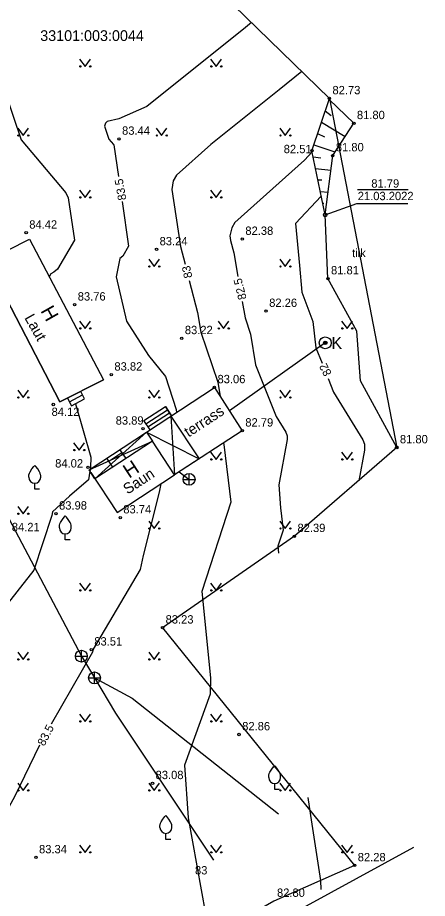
# Model space of a CAD drawing. Extents: x 640471 to 640762, y 6459777 to 6460050.
# Drawn here: x 640554.8 to 640589.2, y 6459839.1 to 6459913 of the extents above; entities that cross this region are included whole.
import ezdxf

# ---------------------------------------------------------------- set-up
doc = ezdxf.new("R2010")
doc.units = 0
for name, color, linetype in [('HALJASTUS', 7, 'Continuous'), ('HOONE', 7, 'Continuous'), ('HOONEDET', 7, 'Continuous'), ('HORISONTAAL-EH2000', 7, 'Continuous'), ('KKAEV', 7, 'Continuous'), ('KORGUS-EH2000', 7, 'Continuous'), ('KTRASS', 7, 'Continuous'), ('MOOTPIIR', 7, 'Continuous'), ('PIIR', 7, 'Continuous'), ('PUU', 7, 'Continuous'), ('RAJATIS', 7, 'Continuous'), ('VEEKOGU', 7, 'Continuous'), ('VKAEV', 7, 'Continuous'), ('VTRASS', 7, 'Continuous')]:
    doc.layers.add(name, color=color, linetype=linetype)

msp = doc.modelspace()

# ---------------------------------------------------------------- linework, layer by layer
at = {"layer": 'HALJASTUS'}
for p, q in [((640559.997, 6459909.546), (640560.46, 6459908.94)), ((640560.46, 6459908.94), (640560.906, 6459909.546)), ((640570.997, 6459909.546), (640571.46, 6459908.94)), ((640571.46, 6459908.94), (640571.906, 6459909.546)), ((640554.8, 6459903.745), (640555.263, 6459903.138)), ((640555.263, 6459903.138), (640555.709, 6459903.745)), ((640566.42, 6459903.745), (640566.883, 6459903.138)), ((640566.883, 6459903.138), (640567.329, 6459903.745)), ((640576.8, 6459903.745), (640577.263, 6459903.138)), ((640577.263, 6459903.138), (640577.709, 6459903.745)), ((640559.997, 6459898.546), (640560.46, 6459897.94)), ((640560.46, 6459897.94), (640560.906, 6459898.546)), ((640570.997, 6459898.546), (640571.46, 6459897.94)), ((640571.46, 6459897.94), (640571.906, 6459898.546)), ((640565.8, 6459892.745), (640566.263, 6459892.138)), ((640566.263, 6459892.138), (640566.709, 6459892.745)), ((640576.8, 6459892.745), (640577.263, 6459892.138)), ((640577.263, 6459892.138), (640577.709, 6459892.745)), ((640559.997, 6459887.546), (640560.46, 6459886.94)), ((640560.46, 6459886.94), (640560.906, 6459887.546)), ((640571.624, 6459887.546), (640572.088, 6459886.94)), ((640572.088, 6459886.94), (640572.533, 6459887.546)), ((640581.997, 6459887.546), (640582.46, 6459886.94)), ((640582.46, 6459886.94), (640582.906, 6459887.546)), ((640554.8, 6459881.745), (640555.263, 6459881.138)), ((640555.263, 6459881.138), (640555.709, 6459881.745)), ((640565.8, 6459881.745), (640566.263, 6459881.138)), ((640566.263, 6459881.138), (640566.709, 6459881.745)), ((640576.8, 6459881.745), (640577.263, 6459881.138)), ((640577.263, 6459881.138), (640577.709, 6459881.745)), ((640559.494, 6459877.327), (640559.958, 6459876.721)), ((640559.958, 6459876.721), (640560.403, 6459877.327)), ((640570.997, 6459876.546), (640571.46, 6459875.94)), ((640571.46, 6459875.94), (640571.906, 6459876.546)), ((640581.997, 6459876.546), (640582.46, 6459875.94)), ((640582.46, 6459875.94), (640582.906, 6459876.546)), ((640554.8, 6459871.985), (640555.263, 6459871.378)), ((640555.263, 6459871.378), (640555.709, 6459871.985)), ((640565.8, 6459870.745), (640566.263, 6459870.138)), ((640566.263, 6459870.138), (640566.709, 6459870.745)), ((640576.8, 6459870.745), (640577.263, 6459870.138)), ((640577.263, 6459870.138), (640577.709, 6459870.745)), ((640559.997, 6459865.546), (640560.46, 6459864.94)), ((640560.46, 6459864.94), (640560.906, 6459865.546)), ((640570.997, 6459865.546), (640571.46, 6459864.94)), ((640571.46, 6459864.94), (640571.906, 6459865.546)), ((640554.8, 6459859.745), (640555.263, 6459859.138)), ((640555.263, 6459859.138), (640555.709, 6459859.745)), ((640565.8, 6459859.745), (640566.263, 6459859.138)), ((640566.263, 6459859.138), (640566.709, 6459859.745)), ((640559.997, 6459854.546), (640560.46, 6459853.94)), ((640560.46, 6459853.94), (640560.906, 6459854.546)), ((640570.997, 6459854.546), (640571.46, 6459853.94)), ((640571.46, 6459853.94), (640571.906, 6459854.546)), ((640554.8, 6459848.745), (640555.263, 6459848.138)), ((640555.263, 6459848.138), (640555.709, 6459848.745)), ((640565.8, 6459848.745), (640566.263, 6459848.138)), ((640566.263, 6459848.138), (640566.709, 6459848.745)), ((640576.8, 6459848.745), (640577.263, 6459848.138)), ((640577.263, 6459848.138), (640577.709, 6459848.745)), ((640559.997, 6459843.546), (640560.46, 6459842.94)), ((640560.46, 6459842.94), (640560.906, 6459843.546)), ((640570.997, 6459843.546), (640571.46, 6459842.94)), ((640571.46, 6459842.94), (640571.906, 6459843.546)), ((640581.997, 6459843.546), (640582.46, 6459842.94)), ((640582.46, 6459842.94), (640582.906, 6459843.546))]:
    msp.add_line(p, q, dxfattribs=at)
msp.add_lwpolyline([(640522.076, 6459869.833), (640552.864, 6459824.145), (640588.053, 6459843.367)], dxfattribs=at)
for centre in [(640560.059, 6459908.94), (640560.888, 6459908.94), (640571.059, 6459908.94), (640571.888, 6459908.94), (640554.862, 6459903.138), (640555.691, 6459903.138), (640566.482, 6459903.138), (640567.311, 6459903.138), (640576.862, 6459903.138), (640577.691, 6459903.138), (640560.059, 6459897.94), (640560.888, 6459897.94), (640571.059, 6459897.94), (640571.888, 6459897.94), (640565.862, 6459892.138), (640566.691, 6459892.138), (640576.862, 6459892.138), (640577.691, 6459892.138), (640560.059, 6459886.94), (640560.888, 6459886.94), (640571.687, 6459886.94), (640572.515, 6459886.94), (640582.059, 6459886.94), (640582.888, 6459886.94), (640554.862, 6459881.138), (640555.691, 6459881.138), (640565.862, 6459881.138), (640566.691, 6459881.138), (640576.862, 6459881.138), (640577.691, 6459881.138), (640559.557, 6459876.721), (640560.386, 6459876.721), (640571.059, 6459875.94), (640571.888, 6459875.94), (640582.059, 6459875.94), (640582.888, 6459875.94), (640554.862, 6459871.378), (640555.691, 6459871.378), (640565.862, 6459870.138), (640566.691, 6459870.138), (640576.862, 6459870.138), (640577.691, 6459870.138), (640560.059, 6459864.94), (640560.888, 6459864.94), (640571.059, 6459864.94), (640571.888, 6459864.94), (640554.862, 6459859.138), (640555.691, 6459859.138), (640565.862, 6459859.138), (640566.691, 6459859.138), (640560.059, 6459853.94), (640560.888, 6459853.94), (640571.059, 6459853.94), (640571.888, 6459853.94), (640554.862, 6459848.138), (640555.691, 6459848.138), (640565.862, 6459848.138), (640566.691, 6459848.138), (640576.862, 6459848.138), (640577.691, 6459848.138), (640560.059, 6459842.94), (640560.888, 6459842.94), (640571.059, 6459842.94), (640571.888, 6459842.94), (640582.059, 6459842.94), (640582.888, 6459842.94)]:
    msp.add_circle(centre, 0.055, dxfattribs=at)
at = {"layer": 'HOONE'}
msp.add_line((640567.716, 6459879.611), (640567.201, 6459880.392), dxfattribs=at)
msp.add_lwpolyline([(640552.194, 6459892.628), (640555.78, 6459894.435), (640562.001, 6459882.613), (640558.343, 6459880.773)], close=True, dxfattribs=at)
for points in [[(640565.616, 6459878.225), (640571.316, 6459881.986), (640573.651, 6459878.349), (640567.973, 6459874.633)], [(640558.98, 6459881.094), (640559.317, 6459880.424), (640560.414, 6459881.015), (640560.093, 6459881.653)], [(640565.909, 6459878.418), (640565.393, 6459879.199), (640567.201, 6459880.392), (640567.716, 6459879.611)], [(640567.671, 6459879.581), (640570.028, 6459875.978), (640567.973, 6459874.633)], [(640561.283, 6459874.305), (640560.79, 6459875.056), (640565.616, 6459878.225), (640566.11, 6459877.472)], [(640560.932, 6459874.836), (640563.146, 6459871.481), (640567.973, 6459874.633), (640566.11, 6459877.472), (640561.283, 6459874.305)]]:
    msp.add_lwpolyline(points, dxfattribs=at)
at = {"layer": 'HOONEDET'}
for p, q in [((640559.139, 6459880.778), (640560.237, 6459881.367)), ((640565.567, 6459878.936), (640567.386, 6459880.111)), ((640565.733, 6459878.684), (640567.553, 6459879.859)), ((640567.671, 6459879.581), (640567.973, 6459874.633)), ((640561.283, 6459874.305), (640565.616, 6459878.225)), ((640565.616, 6459878.225), (640570.028, 6459875.978)), ((640560.79, 6459875.056), (640566.11, 6459877.472))]:
    msp.add_line(p, q, dxfattribs=at)
for points in [[(640563.379, 6459876.756), (640563.873, 6459876.004)], [(640562.783, 6459875.289), (640562.289, 6459876.041)], [(640562.454, 6459875.79), (640563.544, 6459876.506)]]:
    msp.add_lwpolyline(points, dxfattribs=at)
at = {"layer": 'HORISONTAAL-EH2000'}
for points in [[(640558.37, 6459918.076), (640552.367, 6459916.684), (640552.174, 6459916.686), (640552.024, 6459916.733), (640551.074, 6459917.327), (640550.917, 6459917.316), (640550.832, 6459917.209), (640551.397, 6459913.906), (640551.727, 6459912.618), (640555.091, 6459902.789), (640558.837, 6459898.336), (640559.05, 6459897.906), (640559.567, 6459894.349), (640558.135, 6459891.91), (640557.831, 6459891.657), (640557.571, 6459891.513), (640557.443, 6459891.275)], [(640574.423, 6459912.619), (640573.924, 6459912.214), (640565.634, 6459905.577), (640563.286, 6459904.549), (640562.317, 6459904.325), (640562.169, 6459904.189), (640562.088, 6459903.937), (640562.462, 6459902.846), (640562.845, 6459902.391), (640562.867, 6459902.347), (640563.251, 6459899.707)], [(640578.651, 6459908.506), (640576.752, 6459906.964), (640571.026, 6459902.38), (640568.14, 6459899.797), (640567.843, 6459899.339), (640567.743, 6459898.593), (640568.477, 6459893.816), (640568.86, 6459892.325)], [(640579.522, 6459901.757), (640578.876, 6459901.068), (640573.019, 6459895.829), (640572.77, 6459895.374), (640572.611, 6459894.727), (640572.672, 6459894.326), (640572.942, 6459893.278), (640573.286, 6459891.29)], [(640563.559, 6459897.587), (640564.105, 6459893.836), (640563.616, 6459893.003), (640563.378, 6459892.806), (640563.057, 6459891.276), (640563.937, 6459887.562), (640565.784, 6459884.665), (640567.204, 6459882.905), (640568.112, 6459880.127), (640568.123, 6459879.879)], [(640580.289, 6459898.047), (640578.134, 6459895.751), (640578.469, 6459892.224), (640578.666, 6459889.979), (640579.575, 6459887.522), (640579.842, 6459885.303), (640580.355, 6459884.022)], [(640569.208, 6459890.972), (640569.899, 6459888.285), (640570.186, 6459886.629), (640571.616, 6459882.43), (640571.808, 6459881.219)], [(640573.647, 6459889.205), (640573.886, 6459887.823), (640574.349, 6459886.465), (640574.756, 6459883.89), (640576.493, 6459879.549), (640577.316, 6459878.214), (640577.425, 6459877.932), (640577.431, 6459877.616), (640576.719, 6459873.811), (640576.854, 6459871.868), (640577.082, 6459869.993), (640576.648, 6459868.661), (640576.708, 6459868.07)], [(640580.874, 6459882.724), (640581.327, 6459881.591), (640583.791, 6459877.592), (640583.918, 6459877.223), (640583.923, 6459876.709), (640583.443, 6459874.147)], [(640559.661, 6459880.598), (640560.95, 6459876.118), (640560.92, 6459875.245), (640560.879, 6459875.011), (640560.869, 6459874.953), (640560.732, 6459874.237), (640559.143, 6459872.851), (640557.723, 6459871.547), (640557.66, 6459871.215), (640556.151, 6459866.641), (640553.28, 6459863.008), (640551.088, 6459861.752)], [(640572.091, 6459877.328), (640572.101, 6459877.187), (640572.692, 6459872.334), (640570.249, 6459864.832), (640570.979, 6459857.609), (640570.954, 6459856.232), (640568.8, 6459850.25), (640569.118, 6459845.829), (640570.936, 6459835.755)], [(640566.814, 6459873.876), (640566.691, 6459873.181), (640565.347, 6459867.865), (640565.077, 6459866.704), (640561.145, 6459860.012), (640561.068, 6459859.747), (640557.622, 6459853.705)], [(640556.637, 6459851.928), (640554.52, 6459847.588), (640553.025, 6459844.901), (640549.967, 6459838.708), (640549.86, 6459838.377), (640549.843, 6459838.073), (640550.904, 6459829.721), (640550.679, 6459826.523)], [(640579.161, 6459847.559), (640579.377, 6459846.047), (640580.213, 6459840.571), (640580.256, 6459839.832)]]:
    msp.add_lwpolyline(points, dxfattribs=at)
at = {"layer": 'KKAEV'}
for p, q in [((640569.188, 6459873.764), (640569.188, 6459874.764)), ((640568.688, 6459874.264), (640569.688, 6459874.264)), ((640560.143, 6459858.915), (640560.143, 6459859.915)), ((640559.643, 6459859.415), (640560.643, 6459859.415)), ((640560.749, 6459857.59), (640561.749, 6459857.59)), ((640561.249, 6459857.09), (640561.249, 6459858.09))]:
    msp.add_line(p, q, dxfattribs=at)
for centre in [(640569.188, 6459874.264), (640560.143, 6459859.415), (640561.249, 6459857.59)]:
    msp.add_circle(centre, 0.5, dxfattribs=at)
at = {"layer": 'KORGUS-EH2000'}
for centre in [(640580.968, 6459906.252), (640583.022, 6459904.166), (640563.302, 6459902.853), (640579.501, 6459901.861), (640581.251, 6459901.459), (640555.511, 6459894.971), (640573.654, 6459894.446), (640566.455, 6459893.57), (640580.846, 6459891.127), (640559.581, 6459888.929), (640575.655, 6459888.394), (640568.573, 6459886.108), (640562.66, 6459883.048), (640571.316, 6459881.986), (640557.786, 6459880.549), (640565.327, 6459878.51), (640573.651, 6459878.349), (640586.631, 6459876.939), (640560.706, 6459875.282), (640558.013, 6459871.377), (640563.406, 6459871.054), (640578.031, 6459869.488), (640566.959, 6459861.804), (640560.971, 6459859.958), (640573.389, 6459852.836), (640566.118, 6459848.739), (640556.331, 6459842.509), (640583.09, 6459841.838)]:
    msp.add_circle(centre, 0.1, dxfattribs=at)
at = {"layer": 'KTRASS'}
for p, q in [((640568.368, 6459874.892), (640569.188, 6459874.264)), ((640560.143, 6459859.415), (640561.249, 6459857.59))]:
    msp.add_line(p, q, dxfattribs=at)
for points in [[(640547.675, 6459881.616), (640548.245, 6459881.936), (640560.143, 6459859.415)], [(640561.249, 6459857.59), (640564.415, 6459855.874), (640576.688, 6459846.183)], [(640561.249, 6459857.59), (640563, 6459854.62), (640571.251, 6459842.292)]]:
    msp.add_lwpolyline(points, dxfattribs=at)
at = {"layer": 'MOOTPIIR'}
msp.add_lwpolyline([(640551.398, 6459939.304), (640571.488, 6459954.73), (640585.915, 6459933.975), (640572.295, 6459922.626), (640572.918, 6459914.083), (640580.968, 6459906.252), (640586.631, 6459876.939), (640578.031, 6459869.488), (640566.959, 6459861.804), (640583.09, 6459841.838), (640576.312, 6459838.853), (640570.531, 6459835.522), (640551.558, 6459825.46), (640521.777, 6459868.862), (640521.41, 6459871.414), (640519.291, 6459873.908), (640511.089, 6459888.843), (640516.074, 6459891.536), (640529.849, 6459898.772), (640538.967, 6459902.517), (640548.608, 6459907.204), (640551.839, 6459914.969), (640542.584, 6459931.183)], close=True, dxfattribs=at)
at = {"layer": 'PUU'}
for p, q in [((640556.233, 6459873.439), (640556.233, 6459873.939)), ((640556.633, 6459873.439), (640556.233, 6459873.439)), ((640558.798, 6459869.189), (640558.798, 6459869.689)), ((640559.198, 6459869.189), (640558.798, 6459869.189)), ((640576.376, 6459848.218), (640576.376, 6459848.718)), ((640576.776, 6459848.218), (640576.376, 6459848.218)), ((640567.244, 6459844.032), (640567.244, 6459844.532)), ((640567.644, 6459844.032), (640567.244, 6459844.032))]:
    msp.add_line(p, q, dxfattribs=at)
for points in [[(640555.733, 6459874.439), (640555.733, 6459874.589), (640555.743, 6459874.654), (640555.778, 6459874.784), (640555.838, 6459874.904), (640555.983, 6459875.139), (640556.143, 6459875.344), (640556.233, 6459875.439)], [(640556.733, 6459874.439), (640556.733, 6459874.589), (640556.723, 6459874.654), (640556.688, 6459874.784), (640556.628, 6459874.904), (640556.483, 6459875.139), (640556.323, 6459875.344), (640556.233, 6459875.439)], [(640558.298, 6459870.189), (640558.298, 6459870.339), (640558.308, 6459870.404), (640558.343, 6459870.534), (640558.403, 6459870.654), (640558.548, 6459870.889), (640558.708, 6459871.094), (640558.798, 6459871.189)], [(640559.298, 6459870.189), (640559.298, 6459870.339), (640559.288, 6459870.404), (640559.253, 6459870.534), (640559.193, 6459870.654), (640559.048, 6459870.889), (640558.888, 6459871.094), (640558.798, 6459871.189)], [(640575.876, 6459849.218), (640575.876, 6459849.368), (640575.886, 6459849.433), (640575.921, 6459849.563), (640575.981, 6459849.683), (640576.126, 6459849.918), (640576.286, 6459850.123), (640576.376, 6459850.218)], [(640576.876, 6459849.218), (640576.876, 6459849.368), (640576.866, 6459849.433), (640576.831, 6459849.563), (640576.771, 6459849.683), (640576.626, 6459849.918), (640576.466, 6459850.123), (640576.376, 6459850.218)], [(640566.744, 6459845.032), (640566.744, 6459845.182), (640566.754, 6459845.247), (640566.789, 6459845.377), (640566.849, 6459845.497), (640566.994, 6459845.732), (640567.154, 6459845.937), (640567.244, 6459846.032)], [(640567.744, 6459845.032), (640567.744, 6459845.182), (640567.734, 6459845.247), (640567.699, 6459845.377), (640567.639, 6459845.497), (640567.494, 6459845.732), (640567.334, 6459845.937), (640567.244, 6459846.032)]]:
    msp.add_lwpolyline(points, dxfattribs=at)
for centre in [(640556.233, 6459874.439), (640558.798, 6459870.189), (640576.376, 6459849.218), (640567.244, 6459845.032)]:
    msp.add_arc(centre, 0.5, 180, 0, dxfattribs=at)
at = {"layer": 'RAJATIS'}
msp.add_lwpolyline([(640552.194, 6459892.628), (640558.343, 6459880.773), (640562.001, 6459882.613)], dxfattribs=at)
at = {"layer": 'VEEKOGU'}
for p, q in [((640580.94, 6459906.16), (640583.02, 6459904.17)), ((640580.62, 6459905.21), (640581.13, 6459904.83)), ((640580.3, 6459904.26), (640582.29, 6459903.05)), ((640579.98, 6459903.3), (640580.55, 6459903.03)), ((640579.67, 6459902.35), (640581.44, 6459901.76)), ((640579.6, 6459901.36), (640580.24, 6459901.27)), ((640579.8, 6459900.38), (640581.09, 6459900.23)), ((640580.01, 6459899.41), (640580.34, 6459899.42)), ((640580.21, 6459898.43), (640580.86, 6459898.39)), ((640583.318, 6459898.614), (640587.592, 6459898.614)), ((640580.41, 6459897.45), (640580.51, 6459897.45))]:
    msp.add_line(p, q, dxfattribs=at)
for points in [[(640580.614, 6459896.474), (640579.501, 6459901.861), (640580.968, 6459906.252)], [(640586.631, 6459876.939), (640583.58, 6459882.543), (640583.285, 6459886.697), (640580.846, 6459891.127), (640580.614, 6459896.474), (640581.251, 6459901.459), (640583.022, 6459904.166)], [(640580.614, 6459896.474), (640583.27, 6459897.442), (640587.544, 6459897.442)]]:
    msp.add_lwpolyline(points, dxfattribs=at)
msp.add_circle((640580.614, 6459896.474), 0.15, dxfattribs=at)
at = {"layer": 'VKAEV'}
for radius in [0.5, 0.15, 0.125, 0.1, 0.075, 0.05, 0.025]:
    msp.add_circle((640580.624, 6459885.728), radius, dxfattribs=at)
at = {"layer": 'VTRASS'}
msp.add_line((640580.624, 6459885.728), (640572.58, 6459880.018), dxfattribs=at)

# ---------------------------------------------------------------- texts
at = {"layer": 'HOONE'}
for s, height, rotation, p in [('H', 1.2, 299.39869, (640556.685, 6459888.422)), ('Laut', 0.9, 299.39869, (640555.339, 6459887.831)), ('terrass', 0.9, 33.16488, (640569.148, 6459877.765)), ('H', 1.2, 33.16488, (640564.149, 6459874.308)), ('Saun', 0.9, 33.16488, (640564.027, 6459872.972))]:
    msp.add_text(s, height=height, rotation=rotation, dxfattribs=at).set_placement(p)
at = {"layer": 'HORISONTAAL-EH2000'}
for s, rotation, p in [('83.5', 100.05505, (640563.933, 6459897.761)), ('83', 102.17242, (640569.474, 6459891.238)), ('82.5', 103.83859, (640574.024, 6459889.442)), ('82', 118.16494, (640581.186, 6459883.164)), ('83.5', 62.62238, (640557.032, 6459851.811))]:
    msp.add_text(s, height=0.7, rotation=rotation, dxfattribs=at).set_placement(p)
msp.add_text('83', height=0.7, dxfattribs=at).set_placement((640569.685, 6459841.086))
at = {"layer": 'KORGUS-EH2000'}
for s, p in [(' 82.73', (640580.968, 6459906.602)), (' 81.80', (640583.022, 6459904.516)), (' 83.44', (640563.302, 6459903.203)), (' 82.51', (640576.875, 6459901.656)), (' 81.80', (640581.251, 6459901.809)), (' 84.42', (640555.511, 6459895.321)), (' 82.38', (640573.654, 6459894.796)), (' 83.24', (640566.455, 6459893.92)), (' 81.81', (640580.846, 6459891.477)), (' 83.76', (640559.581, 6459889.279)), (' 82.26', (640575.655, 6459888.744)), (' 83.22', (640568.573, 6459886.458)), (' 83.82', (640562.66, 6459883.398)), (' 83.06', (640571.316, 6459882.336)), (' 84.12', (640557.384, 6459879.588)), (' 83.89', (640562.767, 6459878.86)), (' 82.79', (640573.651, 6459878.699)), (' 81.80', (640586.631, 6459877.289)), (' 84.02', (640557.687, 6459875.257)), (' 83.98', (640558.013, 6459871.727)), (' 83.74', (640563.406, 6459871.404)), (' 84.21', (640554.045, 6459869.912)), (' 82.39', (640578.031, 6459869.838)), (' 83.23', (640566.959, 6459862.154)), (' 83.51', (640560.971, 6459860.308)), (' 82.86', (640573.389, 6459853.186)), (' 83.08', (640566.118, 6459849.089)), (' 83.34', (640556.331, 6459842.859)), (' 82.28', (640583.09, 6459842.188)), (' 82.80', (640576.312, 6459839.203))]:
    msp.add_text(s, height=0.7, dxfattribs=at).set_placement(p)
at = {"layer": 'PIIR'}
msp.add_text('33101:003:0044', height=0.9, dxfattribs=at).set_placement((640556.691, 6459911.079))
at = {"layer": 'VEEKOGU'}
for s, p in [('81.79', (640584.488, 6459898.761)), ('21.03.2022', (640583.351, 6459897.711)), ('tiik', (640582.877, 6459892.924))]:
    msp.add_text(s, height=0.7, dxfattribs=at).set_placement(p)
at = {"layer": 'VKAEV'}
msp.add_text('K', height=1, dxfattribs=at).set_placement((640581.14, 6459885.222))

doc.saveas('drawing.dxf')
